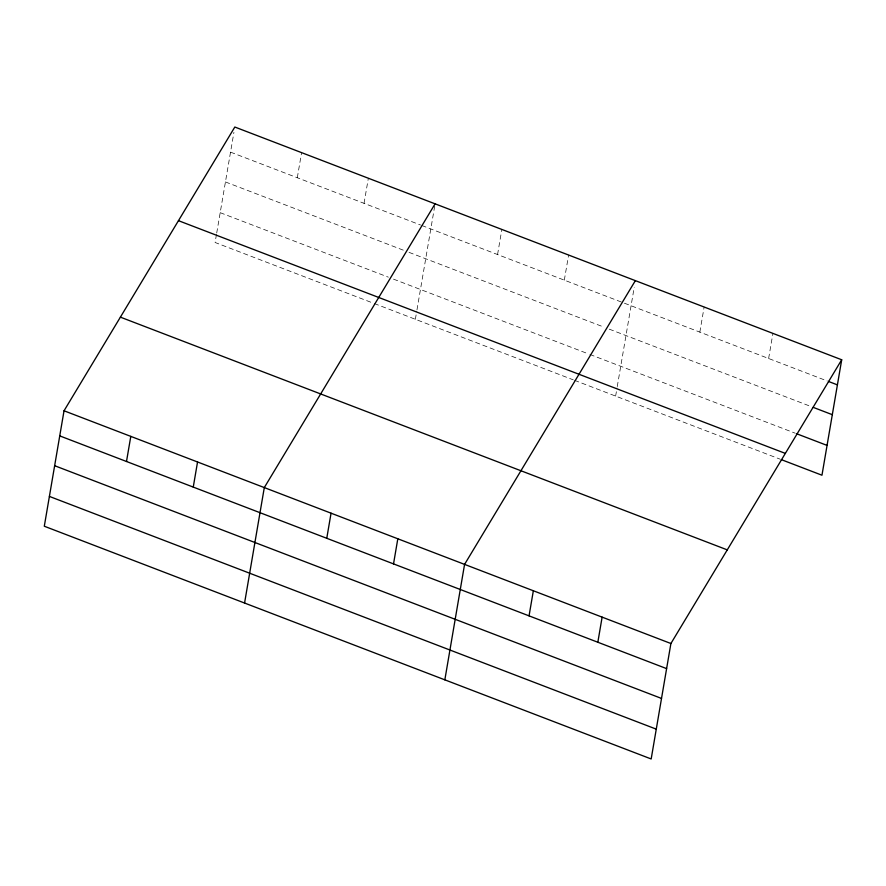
<?xml version="1.0" encoding="UTF-8"?>
<svg xmlns="http://www.w3.org/2000/svg" width="886" height="886" viewBox="0 0 886 886"><rect width="100%" height="100%" fill="white"/><g stroke="black" fill="none" stroke-linecap="round" stroke-linejoin="round"><path stroke-width="0.66" stroke-dasharray="4.43 3.32" d="M216.483 234.358L215.099 242.487L372.995 303.045M216.716 232.996L233.926 132.324M297.297 177.743L301.583 152.636M364.046 203.337L368.343 178.241M415.357 319.292L416.752 311.163M416.985 309.801L434.871 205.153M497.555 254.537L501.853 229.441M564.316 280.142L568.613 255.035M615.626 396.086L617.021 387.957M617.254 386.606L634.232 287.241M699.851 332.117L704.137 307.01M768.627 358.498L772.924 333.391M230.537 152.137L420.54 225M421.814 225.498L827.214 380.969M225.443 181.951L403.883 250.384M409.022 252.355L604.152 327.189M609.291 329.16L810.657 406.386M220.193 212.673L388.367 277.163M393.495 279.134L588.636 353.968M589.91 354.455L795.218 433.199M374.28 303.533L573.264 379.839M574.549 380.338L779.935 459.103"/><path stroke-width="1.33" d="M64.036 410.783L44.3 526.229L651.177 758.97L670.901 643.513L841.7 359.771L234.823 127.03L64.036 410.783L670.901 643.513M126.499 461.484L130.796 436.377M193.259 487.09L197.545 461.983M244.569 603.034L264.305 487.577L435.092 203.835M326.768 538.289L331.054 513.182M393.528 563.884L397.814 538.788M444.838 679.839L464.574 564.382L635.362 280.64M529.053 615.859L533.35 590.763M597.84 642.239L602.126 617.132M841.7 359.771L821.964 475.217L781.208 459.59M828.499 381.456L837.414 384.867M813.204 407.361L832.308 414.681M796.492 433.686L827.059 445.403M178.463 220.669L785.339 453.399M120.396 317.144L727.273 549.874M59.739 435.89L666.615 668.62M54.644 465.704L661.521 698.434M49.395 496.415L656.271 729.145"/></g></svg>
